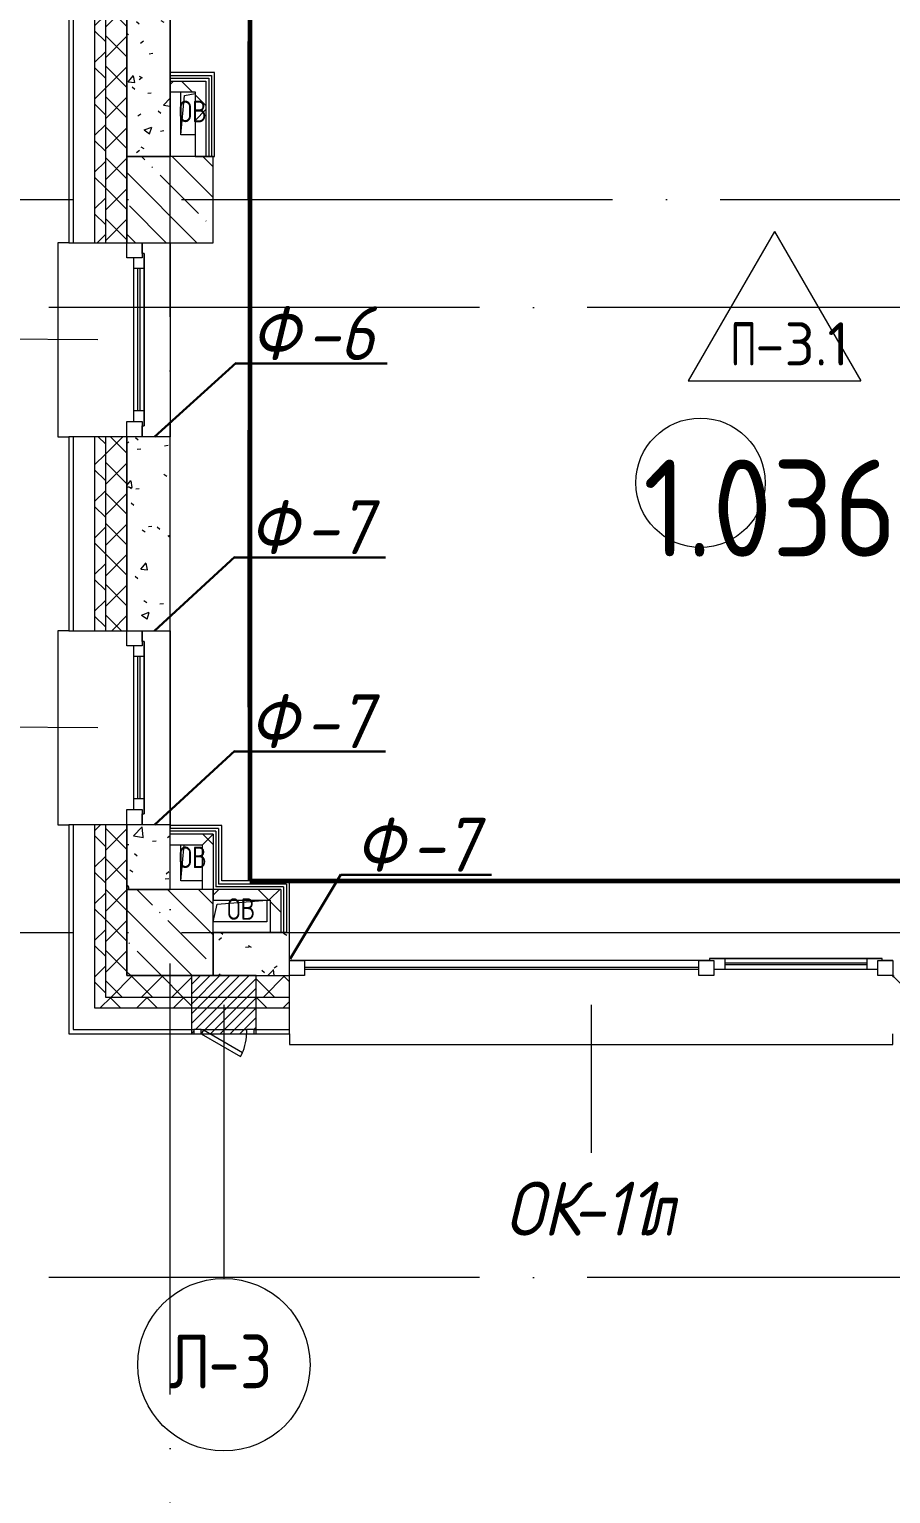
# Model space of a CAD drawing. Header units: millimetres. Extents: x -592259 to 288321, y -552984 to 293768.
# Drawn here: x 116535 to 120533, y 16622 to 23415 of the extents above; entities that cross this region are included whole.
import ezdxf

# ---------------------------------------------------------------- set-up
doc = ezdxf.new("R2010")
doc.units = ezdxf.units.MM
doc.linetypes.add('ADSK_Линия сетки', pattern=[2500, 2000, -250, 0, -250])
for name, color, linetype, lineweight in [('2)Фархверки', 40, 'Continuous', 30), ('4.1) Штук. 3 вып', 6, 'Continuous', 60), ('4.1.1) Штук.  швы3 вып.', 6, 'Continuous', 60), ('A-AREA-____-IDEN', 250, 'Continuous', 9), ('A-DETL-GENF-OTLN', 250, 'Continuous', 5), ('A-DOOR-____-IDEN', 250, 'Continuous', 9), ('A-DOOR-____-MCUT', 250, 'Continuous', 5), ('A-DOOR-____-OTLN', 250, 'Continuous', 5), ('A-FLOR-____-IDEN', 250, 'Continuous', 9), ('A-FLOR-____-OTLN', 250, 'Continuous', 9), ('A-GLAZ-____-IDEN', 250, 'Continuous', 9), ('A-GLAZ-____-MCUT', 250, 'Continuous', 9), ('A-GLAZ-____-OTLN', 250, 'Continuous', 5), ('A-WALL-____-MCUT', 250, 'Continuous', 13), ('A-WALL-____-PATT', 250, 'Continuous', 13), ('A-WALL-FNSH-MCUT', 250, 'Continuous', 13), ('I-WALL-____-OTLN', 250, 'Continuous', 9), ('S-COLS-____-MCUT', 250, 'Continuous', 25), ('S-COLS-____-OTLN', 250, 'Continuous', 9), ('S-GRID-____-OTLN', 250, 'Continuous', 9)]:
    doc.layers.add(name, color=color, linetype=linetype, lineweight=lineweight)
doc.styles.add('GOST Common_1', font='', dxfattribs={"width": 0.9, "height": 250})
doc.styles.add('ISOCPEUR', font='isocpeur.ttf', dxfattribs={"width": 0.8, "height": 100})
doc.styles.add('ISOCPEUR_1', font='isocpeur.ttf', dxfattribs={"width": 0.9, "height": 250})
doc.styles.add('ISOCPEUR_2', font='isocpeur.ttf', dxfattribs={"height": 160})
doc.styles.add('ISOCPEUR_I', font='isocpeui.ttf', dxfattribs={"width": 0.9, "height": 12.5})
doc.styles.get('GOST Common_1').set_extended_font_data('GOST Common')
pattern_1 = [(50, (12287.9, -0.0006), (364.3679, -31.8783), [38.1, -419.1]), (355, (12287.9, -0.0006), (-70.4859, 382.1133), [30.48, -335.28]), (100.451, (12318.28, -2.66), (293.885, 350.2334), [32.38, -356.18]), (46.184, (12287.9, 101.6), (542.1585, -84.0858), [57.15, -628.65]), (96.636, (12333.1, 94.6), (474.805, 494.8554), [48.57, -534.27]), (351.184, (12287.9, 101.6), (474.8102, 494.85), [45.72, -502.92]), (21, (12338.7, 76.2), (303.2285, -204.5305), [38.1, -419.1]), (326, (12338.7, 76.2), (123.6039, 368.376), [30.48, -335.28]), (71.451, (12364, 59.16), (426.8341, 163.8427), [32.38, -356.18]), (37.5, (12287.91, -0.0006), (6.17665, 169.11015), [16.764, -314.452, 16.764, -323.596, -336.55]), (37.5, (12287.91, -0.0006), (6.17665, 169.11015), [-671.576, 16.764, -319.786]), (7.5, (12287.91, -0.0006), (133.63888, 200.3615), [16.764, -177.292, 16.764, -306.832, -128.27]), (7.5, (12287.91, -0.0006), (133.63888, 200.3615), [-517.652, 16.764, -111.506]), (327.5, (12174.63, -0.0006), (271.18182, -11.45836), [16.764, -110.236, 16.764, -379.476, -525.78]), (327.5, (12174.63, -0.0006), (271.18182, -11.45836), [-523.24, 16.764, -509.016]), (317.5, (12123.83, -0.0006), (296.2585, 50.85285), [16.764, -148.336, 16.764, -246.38, -373.38]), (317.5, (12123.83, -0.0006), (296.2585, 50.85285), [-428.244, 16.764, -356.616])]
pattern_2 = [(135, (12287.91, -0.0006), (-84.85281, -84.85281), []), (225, (12287.91, -0.0006), (84.85281, -84.85281), [])]
pattern_3 = [(45, (12287.91, -0.0006), (-70.71068, 70.71068), []), (135, (12287.91, -0.0006), (-70.71068, -70.71068), [])]
pattern_4 = [(135, (12287.91, -0.0006), (-142.5612, -142.5612), []), (135, (12430.48, -0.0006), (-142.5612, -142.5612), [252.016, -50.403, 3.353, -47.05])]
pattern_5 = [(45, (12287.91, -0.0006), (-141.42136, 141.42136), []), (135, (12287.91, -0.0006), (-141.42136, -141.42136), [])]

# ---------------------------------------------------------------- blocks, each defined once
blk = doc.blocks.new('Окно_СКБ_2Ст1 - Окно_СКБ_2Ст_2800_ОК11Л-29018704-АР1_Маркировочный план 1 этажа С2и3')
at = {"layer": 'A-GLAZ-____-MCUT'}
for p, q in [((-1400, -195), (-1400, -125)), ((-1400, -125), (-1330, -125)), ((-1330, -125), (-1330, -195)), ((-570, -195), (-570, -125)), ((-570, -125), (-500, -125)), ((-500, -125), (-500, -195)), ((1330, -195), (1330, -125)), ((1330, -125), (1400, -125)), ((1400, -125), (1400, -195)), ((-1330, -195), (-1400, -195)), ((-1330, -195), (-1350, -195)), ((-1350, -195), (-1350, -205)), ((-570, -155), (-1330, -155)), ((-1330, -155), (-1330, -195)), ((-1280, -205), (-1280, -155)), ((-620, -205), (-620, -155)), ((-570, -195), (-570, -155)), ((-500, -195), (-570, -195)), ((-550, -195), (-570, -195)), ((-550, -205), (-550, -195)), ((1400, -195), (1330, -195)), ((-1350, -205), (-550, -205)), ((-550, -205), (-1350, -205))]:
    blk.add_line(p, q, dxfattribs=at)
at = {"layer": 'A-GLAZ-____-MCUT', "lineweight": 5}
for p, q in [((-1280, -175), (-620, -175)), ((-620, -185), (-1280, -185)), ((1330, -155), (-500, -155)), ((1330, -165), (-500, -165))]:
    blk.add_line(p, q, dxfattribs=at)
at = {"layer": 'A-GLAZ-____-OTLN'}
for p, q in [((-1400, -195), (-1350, -195)), ((-550, -195), (1400, -195))]:
    blk.add_line(p, q, dxfattribs=at)
blk = doc.blocks.new('WNW_Отлив1 - Отлив_металлический 2-28596384-АР1_Маркировочный план 1 этажа С2и3')
at = {"layer": 'A-GLAZ-____-OTLN'}
for p, q in [((1400, 320), (-1400, 320)), ((-1400, 320), (-1400, 270)), ((1400, 270), (1400, 320))]:
    blk.add_line(p, q, dxfattribs=at)
blk = doc.blocks.new('Окно_СКБ_1Ст1 - 120_Окно_СКБ_1Ст_900_ОК6Л-29019246-АР1_Маркировочный план 1 этажа С2и3')
at = {"layer": 'A-GLAZ-____-MCUT'}
for p, q in [((-450, -195), (-450, -125)), ((-450, -125), (-380, -125)), ((-380, -125), (-380, -195)), ((380, -195), (380, -125)), ((380, -125), (450, -125)), ((450, -125), (450, -195)), ((-380, -195), (-450, -195)), ((-380, -195), (-400, -195)), ((-400, -195), (-400, -205)), ((380, -155), (-380, -155)), ((-380, -155), (-380, -195)), ((-330, -205), (-330, -155)), ((330, -205), (330, -155)), ((380, -195), (380, -155)), ((450, -195), (380, -195)), ((400, -195), (380, -195)), ((400, -205), (400, -195)), ((-400, -205), (400, -205)), ((400, -205), (-400, -205))]:
    blk.add_line(p, q, dxfattribs=at)
at = {"layer": 'A-GLAZ-____-MCUT', "lineweight": 5}
for p, q in [((-330, -175), (330, -175)), ((330, -185), (-330, -185))]:
    blk.add_line(p, q, dxfattribs=at)
at = {"layer": 'A-GLAZ-____-OTLN'}
for p, q in [((-450, -195), (-400, -195)), ((400, -195), (450, -195))]:
    blk.add_line(p, q, dxfattribs=at)
blk = doc.blocks.new('Окно_СКБ_1Ст1 - 120_Окно_СКБ_1Ст_900_ОК3л-V31-АР1_Маркировочный план 1 этажа С2и3')
at = {"layer": 'A-GLAZ-____-MCUT'}
for p, q in [((-450, -195), (-450, -125)), ((-450, -125), (-380, -125)), ((-380, -125), (-380, -195)), ((380, -195), (380, -125)), ((380, -125), (450, -125)), ((450, -125), (450, -195)), ((-380, -195), (-450, -195)), ((-380, -195), (-400, -195)), ((-400, -195), (-400, -205)), ((380, -155), (-380, -155)), ((-380, -155), (-380, -195)), ((-330, -205), (-330, -155)), ((330, -205), (330, -155)), ((380, -195), (380, -155)), ((450, -195), (380, -195)), ((400, -195), (380, -195)), ((400, -205), (400, -195)), ((-400, -205), (400, -205)), ((400, -205), (-400, -205))]:
    blk.add_line(p, q, dxfattribs=at)
at = {"layer": 'A-GLAZ-____-MCUT', "lineweight": 5}
for p, q in [((-330, -175), (330, -175)), ((330, -185), (-330, -185))]:
    blk.add_line(p, q, dxfattribs=at)
at = {"layer": 'A-GLAZ-____-OTLN'}
for p, q in [((-450, -195), (-400, -195)), ((400, -195), (450, -195))]:
    blk.add_line(p, q, dxfattribs=at)
blk = doc.blocks.new('WNW_Отлив1 - Отлив_металлический 2-28596055-АР1_Маркировочный план 1 этажа С2и3')
at = {"layer": 'A-GLAZ-____-OTLN'}
for p, q in [((450, 320), (-450, 320)), ((-450, 320), (-450, 270)), ((450, 270), (450, 320))]:
    blk.add_line(p, q, dxfattribs=at)
blk = doc.blocks.new('_Wn_-As_OpeningMEP_floor__Rectangular - _Wn_-As_OpeningMEP_floor__Rectangular-V89-АР1_Маркировочный план 1 этажа С2и3')
at = {"layer": 'A-DETL-GENF-OTLN', "lineweight": 5}
blk.add_line((-50, -50), (-33.8, 117), dxfattribs=at)
blk = doc.blocks.new('_Wn_-As_OpeningMEP_floor__Rectangular - _Wn_-As_OpeningMEP_floor__Rectangular-35307508-АР1_Маркировочный план 1 этажа С2и3')
at = {"layer": 'A-DETL-GENF-OTLN', "lineweight": 5}
for p, q in [((-125, 0), (-106.1, 81.1)), ((-106.1, 81.1), (125, 100))]:
    blk.add_line(p, q, dxfattribs=at)
blk = doc.blocks.new('_Wn_-As_OpeningMEP_floor__Rectangular - _Wn_-As_OpeningMEP_floor__Rectangular-V90-АР1_Маркировочный план 1 этажа С2и3')
at = {"layer": 'A-DETL-GENF-OTLN', "lineweight": 5}
for p, q in [((-32.3, 132.3), (17, 142.9)), ((-50, -50), (-32.3, 132.3))]:
    blk.add_line(p, q, dxfattribs=at)
blk = doc.blocks.new('АР_Люк - ЛРС_ВК_300х300_наружный_NCS S 1020-Y90R-36319396-АР1_Маркировочный план 1 этажа С2и3')
at = {"layer": 'A-DOOR-____-OTLN'}
h = blk.add_hatch(dxfattribs=at)
h.set_pattern_fill('FP_148', color=256, style=0, pattern_type=2)
h.set_pattern_definition([(45, (125, 0), (-22.6274, 22.6274), [])])
h.paths.add_polyline_path([(75, -135), (275, -135), (275, 135), (265, 135), (265, 115), (230, 115), (230, 135), (220, 117.7), (188, 135), (20, 135), (20, 115), (-15, 115), (-15, 135), (-25, 135), (-25, -135), (53.4, -135)])
at = {"layer": 'A-DETL-GENF-OTLN', "lineweight": 5}
for p, q in [((275, 135), (-25, 135)), ((-25, 135), (-25, -135)), ((275, -135), (275, 135)), ((-25, -135), (275, -135))]:
    blk.add_line(p, q, dxfattribs=at)
at = {"layer": 'A-DOOR-____-MCUT', "lineweight": 5}
for p, q in [((48.1, 240), (38.1, 222.7)), ((38.1, 222.7), (220, 117.7)), ((230, 135), (48.1, 240)), ((20, 135), (-15, 135)), ((-15, 135), (-15, 115)), ((-15, 115), (20, 115)), ((20, 115), (20, 135)), ((220, 117.7), (230, 135)), ((265, 135), (230, 135)), ((230, 135), (230, 115)), ((230, 115), (265, 115)), ((265, 115), (265, 135))]:
    blk.add_line(p, q, dxfattribs=at)
blk.add_arc((230, 135), 210, 150, 180, dxfattribs=at)
at = {"layer": 'A-DOOR-____-OTLN'}
blk.add_line((230, 135), (48.1, 240), dxfattribs=at)
blk = doc.blocks.new('AAR_СКБ_Марка_Помещения_мал - Номер-28977439-АР1_Маркировочный план 1 этажа С2и3')
at = {"layer": 'A-AREA-____-IDEN'}
blk.add_circle((-0.028, 0), 3, dxfattribs=at)
blk = doc.blocks.new('AAR_СКБ_Марка_Перекрытия - Марка пола-17325028-АР1_Маркировочный план 1 этажа С2и3')
at = {"layer": 'A-FLOR-____-IDEN'}
for p, q in [((0, 6.932), (-4.002, 0)), ((0, 6.932), (4.002, 0)), ((-4.002, 0), (4.002, 0))]:
    blk.add_line(p, q, dxfattribs=at)
blk = doc.blocks.new('ADSK_Марка_Дверь - Типоразмер_ADSK_Марка-30565456-АР1_Маркировочный план 1 этажа С2и3')
at = {"layer": 'A-DOOR-____-IDEN'}
blk.add_circle((0, 0), 4, dxfattribs=at)

msp = doc.modelspace()

# ---------------------------------------------------------------- hatches: boundary and pattern name
at = {"layer": 'A-WALL-____-PATT', "lineweight": 15, "true_color": 0x000000}
h = msp.add_hatch(dxfattribs=at)
h.set_pattern_fill('FP_3', color=18, style=0, pattern_type=2)
h.set_pattern_definition(pattern_1)
h.paths.add_polyline_path([(116987.9144, 19424.9994), (117187.8919, 19424.9994), (117187.8919, 19725), (116987.8919, 19725), (116987.9069, 19425.0219)])
h.paths.add_polyline_path([(117012.8925, 20625), (117187.8919, 20625), (117187.8919, 21525), (116987.8919, 21525), (116987.9144, 20625)])
h.paths.add_polyline_path([(116987.8919, 22824.9994), (117187.8919, 22824.9994), (117187.8919, 26225), (116987.8919, 26225), (116987.8919, 22925)])
h = msp.add_hatch(dxfattribs=at)
h.set_pattern_fill('FP_52', color=18, style=0, pattern_type=2)
h.set_pattern_definition(pattern_3)
h.paths.add_polyline_path([(116887.9144, 19025), (116987.8919, 19025.003), (116987.8919, 19725), (116887.9144, 19725), (116887.9144, 19038.245)])
h.paths.add_polyline_path([(116987.8919, 20625), (116987.8919, 21525), (116887.9144, 21525), (116887.9144, 20625)])
h.paths.add_polyline_path([(116887.9144, 22425), (116987.8919, 22425), (116987.8919, 26125.0597), (116887.9144, 26125.0597), (116887.9144, 22472.9057)])
h = msp.add_hatch(dxfattribs=at)
h.set_pattern_fill('FP_53', color=18, style=0, pattern_type=2)
h.set_pattern_definition(pattern_2)
h.paths.add_polyline_path([(116887.9144, 18925), (116887.9144, 19725), (116837.9144, 19725), (116837.9144, 18925), (116887.8932, 18925.0012)])
h.paths.add_polyline_path([(116887.9144, 20625), (116887.9144, 21525), (116837.9144, 21525), (116837.9144, 20625)])
h.paths.add_polyline_path([(116887.9144, 22425), (116887.9144, 26075.0597), (116837.9144, 26075.0597), (116837.9144, 22425)])
h = msp.add_hatch(dxfattribs=at)
h.set_pattern_fill('FP_83', color=18, style=0, pattern_type=2)
h.set_pattern_definition(pattern_5)
h.paths.add_polyline_path([(117197.8925, 23124.9994), (117354.9144, 23124.9994), (117354.9144, 23174.9994), (117187.8919, 23174.9994), (117187.8919, 23124.9994)])
h = msp.add_hatch(dxfattribs=at)
h.set_pattern_fill('FP_83', color=18, style=0, pattern_type=2)
h.set_pattern_definition(pattern_5)
h.paths.add_polyline_path([(117337.9144, 22824.9994), (117354.9144, 22824.9994), (117354.9144, 23124.9994), (117304.9144, 23124.9994), (117304.9144, 22824.9994), (117334.8469, 22824.9994)])
h = msp.add_hatch(dxfattribs=at)
h.set_pattern_fill('FP_83', color=18, style=0, pattern_type=2)
h.set_pattern_definition(pattern_5)
h.paths.add_polyline_path([(117337.8919, 19632), (117387.8919, 19632), (117387.8919, 19682), (117187.8919, 19682), (117187.8919, 19632), (117237.9144, 19632)])
h = msp.add_hatch(dxfattribs=at)
h.set_pattern_fill('FP_83', color=18, style=0, pattern_type=2)
h.set_pattern_definition(pattern_5)
h.paths.add_polyline_path([(117360.1268, 19424.9994), (117387.8919, 19424.9994), (117387.8919, 19632), (117337.8919, 19632), (117337.9144, 19424.9994)])
h = msp.add_hatch(dxfattribs=at)
h.set_pattern_fill('FP_83', color=18, style=0, pattern_type=2)
h.set_pattern_definition(pattern_5)
h.paths.add_polyline_path([(117387.8919, 19374.9994), (117652.9138, 19374.9994), (117652.9138, 19424.9994), (117387.8919, 19424.9994)])
h = msp.add_hatch(dxfattribs=at)
h.set_pattern_fill('FP_83', color=18, style=0, pattern_type=2)
h.set_pattern_definition(pattern_5)
h.paths.add_polyline_path([(117652.9138, 19225), (117702.9138, 19225), (117702.9138, 19424.9994), (117652.9138, 19424.9994), (117652.9138, 19274.9994)])
h = msp.add_hatch(dxfattribs=at)
h.set_pattern_fill('FP_3', color=18, style=0, pattern_type=2)
h.set_pattern_definition(pattern_1)
h.paths.add_polyline_path([(117387.9144, 19025), (117742.9138, 19025), (117742.9138, 19225), (117387.9144, 19225), (117387.9144, 19047.5037)])
h = msp.add_hatch(dxfattribs=at)
h.set_pattern_fill('FP_52', color=18, style=0, pattern_type=2)
h.set_pattern_definition(pattern_3)
h.paths.add_polyline_path([(122462.9138, 18925), (126137.9144, 18925), (126137.8919, 19024.9996), (122342.9138, 19025), (122342.9138, 18925)])
h.paths.add_polyline_path([(120808.5414, 18925), (121442.9138, 18925), (121442.3768, 19024.9403), (120542.9138, 19024.9403), (120542.9138, 18925)])
h.paths.add_polyline_path([(116887.9144, 18925), (117287.9144, 18925), (117287.9144, 19024.9994), (116887.9144, 19024.9994), (116887.9144, 18925.0225)])
h.paths.add_polyline_path([(117587.9144, 18925), (117742.9138, 18925), (117742.9138, 19025), (117587.9144, 19025), (117587.9144, 18945.5297)])
h = msp.add_hatch(dxfattribs=at)
h.set_pattern_fill('FP_53', color=18, style=0, pattern_type=2)
h.set_pattern_definition(pattern_2)
h.paths.add_polyline_path([(125987.9144, 18875), (126037.9144, 18875), (126037.9144, 18925), (122342.9138, 18925), (122342.9138, 18875), (125934.6245, 18875)])
h.paths.add_polyline_path([(120542.9138, 18875), (121442.9138, 18875), (121442.9138, 18925), (120542.9138, 18925)])
h.paths.add_polyline_path([(116987.9144, 18875), (117287.9144, 18875), (117287.9144, 18925), (116837.9144, 18925), (116837.9144, 18875), (116987.8919, 18875)])
h.paths.add_polyline_path([(117587.9144, 18875), (117742.9138, 18875), (117742.9138, 18925), (117587.9144, 18925), (117587.9144, 18884.0643)])
at = {"layer": 'S-COLS-____-OTLN', "lineweight": 5, "true_color": 0x000000}
h = msp.add_hatch(dxfattribs=at)
h.set_pattern_fill('FP_1', color=18, style=0, pattern_type=2)
h.set_pattern_definition(pattern_4)
h.paths.add_polyline_path([(117187.8919, 22424.9994), (117387.8919, 22424.9994), (117387.8919, 22824.9994), (116987.8919, 22824.9094), (116987.9144, 22425), (117012.8925, 22424.9994)])
h = msp.add_hatch(dxfattribs=at)
h.set_pattern_fill('FP_1', color=18, style=0, pattern_type=2)
h.set_pattern_definition(pattern_4)
h.paths.add_polyline_path([(117012.8925, 19025), (117387.8916, 19025), (117387.8919, 19424.9994), (116987.8919, 19424.9994), (116987.8922, 19025)])

# ---------------------------------------------------------------- linework, layer by layer
at = {"layer": '2)Фархверки'}
for p, q in [((117116.2118, 21524.6376), (117495.4118, 21867.7777)), ((118195.4118, 21865.1339), (117495.4118, 21865.1339)), ((117116.2118, 20624.6376), (117488.7769, 20967.7777)), ((118188.7769, 20965.1339), (117488.7769, 20965.1339)), ((117116.2118, 19724.6376), (117488.7769, 20067.7777)), ((118188.7769, 20065.1339), (117488.7769, 20065.1339)), ((117746.2112, 19102.4809), (117980.2827, 19494.7965)), ((118680.2827, 19492.1527), (117980.2827, 19492.1527))]:
    msp.add_line(p, q, dxfattribs=at)
at = {"layer": '4.1) Штук. 3 вып'}
msp.add_lwpolyline([(117558.8204, 19464.9994), (122099.955, 19464.9994), (122099.955, 25906.1101), (117558.8204, 25906.1101)], close=True, dxfattribs=at)
at = {"layer": '4.1.1) Штук.  швы3 вып.'}
for points in [[(117558.8204, 22625), (117558.8204, 23358.3579)], [(117558.8204, 20270.6532), (117558.8204, 21555.0397)]]:
    msp.add_lwpolyline(points, dxfattribs=at)
at = {"layer": 'A-DOOR-____-IDEN', "color": 18, "true_color": 0x000000}
msp.add_line((117437.9144, 18890), (117437.9144, 17620), dxfattribs=at)
at = {"layer": 'A-FLOR-____-OTLN', "color": 18, "lineweight": 5, "true_color": 0x000000}
for p, q in [((117237.9144, 22925), (117237.9144, 23124.9994)), ((117304.9144, 22925), (117237.9144, 22925)), ((117237.9144, 19465), (117237.9144, 19632)), ((117337.8919, 19465), (117237.9144, 19465)), ((117637.8919, 19374.9994), (117637.8919, 19274.9994)), ((117637.8919, 19274.9994), (117387.8919, 19274.9994))]:
    msp.add_line(p, q, dxfattribs=at)
at = {"layer": 'A-GLAZ-____-IDEN', "color": 18, "lineweight": 15, "true_color": 0x000000}
for p, q in [((116852.9144, 21975), (115821.8284, 21979.5018)), ((116852.9144, 20175), (115821.8284, 20179.5018)), ((119142.9138, 18890), (119142.9138, 18202.7312))]:
    msp.add_line(p, q, dxfattribs=at)
at = {"layer": 'A-WALL-____-MCUT', "color": 18, "lineweight": 15, "true_color": 0x000000}
for p, q in [((116987.8919, 26225), (116987.8919, 22824.9994)), ((117187.8919, 26225), (117187.8919, 22824.9994)), ((116887.9144, 26125.0597), (116887.9144, 22425)), ((116987.9144, 22824.9994), (116987.9144, 26125.0597)), ((116837.9144, 26075.0597), (116837.9144, 22425)), ((116737.9144, 25957.0597), (116737.9144, 22425)), ((117394.9144, 23214.9994), (117187.8919, 23214.9994)), ((117187.8919, 23214.9994), (117187.8919, 23199.9994)), ((117187.8919, 23199.9994), (117379.9144, 23199.9994)), ((117187.8919, 23187.4994), (117367.4144, 23187.4994)), ((117187.8919, 23174.9994), (117354.9144, 23174.9994)), ((117354.9144, 23174.9994), (117354.9144, 22824.9994)), ((117367.4144, 23187.4994), (117367.4144, 22824.9994)), ((117379.9144, 23199.9994), (117379.9144, 22824.9994)), ((117394.9144, 22824.9994), (117394.9144, 23214.9994)), ((117187.8919, 23124.9994), (117304.9144, 23124.9994)), ((117304.9144, 23124.9994), (117304.9144, 22824.9994)), ((116987.8919, 22824.9994), (117187.8919, 22824.9994)), ((116987.9144, 22425), (116987.9144, 22824.9994)), ((117304.9144, 22824.9994), (117354.9144, 22824.9994)), ((117379.9144, 22824.9994), (117394.9144, 22824.9994)), ((116737.9144, 22425), (116837.9144, 22425)), ((116837.9144, 22425), (116887.9144, 22425)), ((116887.9144, 22425), (116987.9144, 22425)), ((116837.9144, 21525), (116737.9144, 21525)), ((116737.9144, 21525), (116737.9144, 20625)), ((116887.9144, 21525), (116837.9144, 21525)), ((116837.9144, 21525), (116837.9144, 20625)), ((116987.8919, 21525), (116887.9144, 21525)), ((116887.9144, 21525), (116887.9144, 20625)), ((117187.8919, 21525), (116987.8919, 21525)), ((116987.8919, 21525), (116987.8919, 20625)), ((116987.9144, 20625), (116987.9144, 21525)), ((117187.8919, 20625), (117187.8919, 21525)), ((116737.9144, 20625), (116837.9144, 20625)), ((116837.9144, 20625), (116887.9144, 20625)), ((116887.9144, 20625), (116987.8919, 20625)), ((116987.8919, 20625), (117187.8919, 20625)), ((116837.9144, 19725), (116737.9144, 19725)), ((116737.9144, 19725), (116737.9144, 18775)), ((116887.9144, 19725), (116837.9144, 19725)), ((116837.9144, 19725), (116837.9144, 18875)), ((116987.8919, 19725), (116887.9144, 19725)), ((116887.9144, 19725), (116887.9144, 18925)), ((117187.8919, 19725), (116987.8919, 19725)), ((116987.8919, 19725), (116987.8919, 19424.9994)), ((116987.9144, 19424.9994), (116987.9144, 19725)), ((117187.8919, 19424.9994), (117187.8919, 19725)), ((117427.8919, 19722), (117187.8919, 19722)), ((117187.8919, 19722), (117187.8919, 19707)), ((117412.8919, 19707), (117187.8919, 19707)), ((117412.8919, 19707), (117412.8919, 19449.9994)), ((117427.8919, 19464.9994), (117427.8919, 19722)), ((117400.3919, 19694.5), (117187.8919, 19694.5)), ((117387.8919, 19682), (117187.8919, 19682)), ((117387.8919, 19682), (117387.8919, 19424.9994)), ((117400.3919, 19694.5), (117400.3919, 19437.4994)), ((117187.8919, 19632), (117337.8919, 19632)), ((117337.8919, 19632), (117337.8919, 19424.9994)), ((117715.4138, 19437.4994), (117400.3919, 19437.4994)), ((117727.9138, 19449.9994), (117412.8919, 19449.9994)), ((117742.9138, 19464.9994), (117427.8919, 19464.9994)), ((117715.4138, 19437.4994), (117715.4138, 19225)), ((117727.9138, 19449.9994), (117727.9138, 19225)), ((117742.9138, 19225), (117742.9138, 19464.9994)), ((116987.8919, 19424.9994), (117187.8919, 19424.9994)), ((116987.9144, 19025), (116987.9144, 19424.9994)), ((117702.9138, 19424.9994), (117387.8919, 19424.9994)), ((117387.8919, 19424.9994), (117387.8919, 19374.9994)), ((117387.8919, 19374.9994), (117652.9138, 19374.9994)), ((117652.9138, 19374.9994), (117652.9138, 19225)), ((117702.9138, 19424.9994), (117702.9138, 19225)), ((117727.9138, 19225), (117387.9144, 19225)), ((117387.9144, 19225), (117387.9144, 19025)), ((117727.9138, 19225), (117742.9138, 19225)), ((117742.9138, 19025), (117742.9138, 19225)), ((117387.9144, 19025), (116987.9144, 19025)), ((117387.9144, 19025), (117742.9138, 19025)), ((117742.9138, 18925), (117742.9138, 19025)), ((116887.9144, 18925), (117742.9138, 18925)), ((117742.9138, 18875), (117742.9138, 18925)), ((116837.9144, 18875), (117742.9138, 18875)), ((117742.9138, 18775), (117742.9138, 18875)), ((116737.9144, 18775), (117297.9144, 18775)), ((117332.9144, 18775), (117542.9144, 18775)), ((117577.9144, 18775), (117742.9138, 18775))]:
    msp.add_line(p, q, dxfattribs=at)
at = {"layer": 'A-WALL-FNSH-MCUT', "lineweight": 15}
for p, q in [((116717.9144, 25955.0597), (116717.9144, 22425)), ((117354.9144, 22824.9994), (117379.9144, 22824.9994)), ((116717.9144, 22425), (116737.9144, 22425)), ((116737.9144, 21525), (116717.9144, 21525)), ((116717.9144, 21525), (116717.9144, 20625)), ((116717.9144, 20625), (116737.9144, 20625)), ((116737.9144, 19725), (116717.9144, 19725)), ((116717.9144, 19725), (116717.9144, 18755)), ((116717.9144, 18755), (117297.9144, 18755)), ((117372.9144, 18755), (117542.9144, 18755)), ((117577.9144, 18755), (117742.9138, 18755)), ((117742.9138, 18755), (117742.9138, 18775))]:
    msp.add_line(p, q, dxfattribs=at)
at = {"layer": 'I-WALL-____-OTLN', "color": 18, "lineweight": 15, "true_color": 0x000000}
for p, q in [((117187.8919, 22424.9994), (117187.8919, 21525)), ((117187.8919, 20625), (117187.8919, 19725)), ((117742.9138, 19225), (120542.8919, 19225))]:
    msp.add_line(p, q, dxfattribs=at)
at = {"layer": 'S-COLS-____-MCUT', "color": 18, "lineweight": 5, "true_color": 0x000000}
for p, q in [((116987.8919, 22824.9994), (116987.8919, 22424.9994)), ((117387.8919, 22824.9994), (117187.8919, 22824.9994)), ((117387.8919, 22424.9994), (117387.8919, 22824.9994)), ((116987.8919, 22424.9994), (117387.8919, 22424.9994)), ((116987.8919, 19424.9994), (116987.8919, 19024.9994)), ((117337.8919, 19424.9994), (117187.8919, 19424.9994)), ((117387.8919, 19025), (117387.8919, 19374.9994)), ((116987.8919, 19024.9994), (117287.9144, 19024.9994)), ((117287.9144, 19024.9994), (117387.8919, 19024.9994))]:
    msp.add_line(p, q, dxfattribs=at)
at = {"layer": 'S-COLS-____-OTLN', "color": 18, "lineweight": 5, "true_color": 0x000000}
for p, q in [((117187.8919, 22824.9994), (116987.8919, 22824.9994)), ((117187.8919, 19424.9994), (116987.8919, 19424.9994)), ((117387.8919, 19424.9994), (117337.8919, 19424.9994)), ((117387.8919, 19374.9994), (117387.8919, 19424.9994))]:
    msp.add_line(p, q, dxfattribs=at)
at = {"layer": 'S-GRID-____-OTLN', "color": 18, "linetype": 'ADSK_Линия сетки', "true_color": 0x000000}
for p, q in [((117187.9138, -2919.5356), (117187.9138, 61063.6538)), ((77240.3519, 22625), (167356.8279, 22625)), ((168626.8279, 22125), (111607.9138, 22125)), ((77240.3519, 19225), (168626.8279, 19225)), ((168626.8279, 17625), (111607.9138, 17625))]:
    msp.add_line(p, q, dxfattribs=at)

# ---------------------------------------------------------------- block references
at = {"layer": 'A-AREA-____-IDEN', "color": 18, "true_color": 0x000000, "xscale": 99.99999999999993, "yscale": 99.99999999999993, "zscale": 99.99999999999993}
msp.add_blockref('AAR_СКБ_Марка_Помещения_мал - Номер-28977439-АР1_Маркировочный план 1 этажа С2и3', (119652.9881, 21311.4159), dxfattribs=at)
at = {"layer": 'A-DOOR-____-IDEN', "color": 18, "true_color": 0x000000, "xscale": 99.99999999999993, "yscale": 99.99999999999993, "zscale": 99.99999999999993}
msp.add_blockref('ADSK_Марка_Дверь - Типоразмер_ADSK_Марка-30565456-АР1_Маркировочный план 1 этажа С2и3', (117437.9144, 17220), dxfattribs=at)
at = {"layer": 'A-DOOR-____-OTLN', "color": 18, "true_color": 0x000000, "rotation": 180}
msp.add_blockref('АР_Люк - ЛРС_ВК_300х300_наружный_NCS S 1020-Y90R-36319396-АР1_Маркировочный план 1 этажа С2и3', (117562.9144, 18890), dxfattribs=at)
at = {"layer": 'A-FLOR-____-IDEN', "color": 18, "true_color": 0x000000, "xscale": 99.99999999999993, "yscale": 99.99999999999993, "zscale": 99.99999999999993}
msp.add_blockref('AAR_СКБ_Марка_Перекрытия - Марка пола-17325028-АР1_Маркировочный план 1 этажа С2и3', (119993.8316, 21784.1808), dxfattribs=at)
at = {"layer": 'A-GLAZ-____-OTLN', "color": 18, "true_color": 0x000000}
for name, p in [('_Wn_-As_OpeningMEP_floor__Rectangular - _Wn_-As_OpeningMEP_floor__Rectangular-V90-АР1_Маркировочный план 1 этажа С2и3', (117287.9144, 22975)), ('_Wn_-As_OpeningMEP_floor__Rectangular - _Wn_-As_OpeningMEP_floor__Rectangular-V89-АР1_Маркировочный план 1 этажа С2и3', (117287.9144, 19515)), ('_Wn_-As_OpeningMEP_floor__Rectangular - _Wn_-As_OpeningMEP_floor__Rectangular-35307508-АР1_Маркировочный план 1 этажа С2и3', (117512.8919, 19274.9994))]:
    msp.add_blockref(name, p, dxfattribs=at)
at = {"layer": 'A-GLAZ-____-OTLN', "color": 18, "lineweight": 15, "true_color": 0x000000, "rotation": 89.99999999999986}
for name, p in [('WNW_Отлив1 - Отлив_металлический 2-28596055-АР1_Маркировочный план 1 этажа С2и3', (116987.9144, 21975)), ('Окно_СКБ_1Ст1 - 120_Окно_СКБ_1Ст_900_ОК6Л-29019246-АР1_Маркировочный план 1 этажа С2и3', (116862.9144, 21975)), ('WNW_Отлив1 - Отлив_металлический 2-28596055-АР1_Маркировочный план 1 этажа С2и3', (116987.9144, 20175))]:
    msp.add_blockref(name, p, dxfattribs=at)
at = {"layer": 'A-GLAZ-____-OTLN', "color": 18, "true_color": 0x000000}
for name, p, rotation in [('Окно_СКБ_1Ст1 - 120_Окно_СКБ_1Ст_900_ОК3л-V31-АР1_Маркировочный план 1 этажа С2и3', (116862.9144, 20175), 89.99999999999986), ('Окно_СКБ_2Ст1 - Окно_СКБ_2Ст_2800_ОК11Л-29018704-АР1_Маркировочный план 1 этажа С2и3', (119142.9138, 18900), 180), ('WNW_Отлив1 - Отлив_металлический 2-28596384-АР1_Маркировочный план 1 этажа С2и3', (119142.9138, 19025), 180)]:
    msp.add_blockref(name, p, dxfattribs=dict(at, rotation=rotation))

# ---------------------------------------------------------------- texts
at = {"layer": '2)Фархверки', "attachment_point": 1}
for s, insert, char_height, width, style in [('ОВ', (117227.9355, 23083.9554), 100, 160.3375, 'ISOCPEUR'), ('\\fISOCPEUR|b0|i1|c204|p34|;Ф', (117562.31, 22130.2694), 250, 312.658125, 'ISOCPEUR_I'), ('-6', (117820.2788, 22130.2694), 250, 448.945, 'ISOCPEUR_I'), ('\\fISOCPEUR|b0|i1|c204|p34|;Ф', (117555.6751, 21230.2694), 250, 312.658125, 'ISOCPEUR_I'), ('-7', (117813.6438, 21230.2694), 250, 448.945, 'ISOCPEUR_I'), ('\\fISOCPEUR|b0|i1|c204|p34|;Ф', (117555.6751, 20330.2694), 250, 312.658125, 'ISOCPEUR_I'), ('-7', (117813.6438, 20330.2694), 250, 448.945, 'ISOCPEUR_I'), ('\\fISOCPEUR|b0|i1|c204|p34|;Ф', (118047.1809, 19757.2881), 250, 312.658125, 'ISOCPEUR_I'), ('-7', (118305.1497, 19757.2881), 250, 448.945, 'ISOCPEUR_I'), ('ОВ', (117227.9355, 19623.9554), 100, 160.3375, 'ISOCPEUR'), ('ОВ', (117452.913, 19383.9549), 100, 160.3375, 'ISOCPEUR')]:
    msp.add_mtext(s, dxfattribs=dict(at, insert=insert, char_height=char_height, width=width, style=style))
at = {"layer": 'A-AREA-____-IDEN', "color": 18, "true_color": 0x000000, "insert": (119383.4877, 21418.9014), "char_height": 450, "width": 609.2825, "attachment_point": 1, "style": 'ISOCPEUR_1'}
msp.add_mtext('1.036', dxfattribs=at)
at = {"layer": 'A-DOOR-____-IDEN', "color": 18, "true_color": 0x000000, "char_height": 250, "attachment_point": 1, "style": 'GOST Common_1'}
for s, insert, width in [('\\fGOST Common|b0|i0|c204|p34|;\\W.9;Л', (117181.407, 17360.4506), 223.670812), ('-3', (117365.9539, 17360.4506), 389.620125)]:
    msp.add_mtext(s, dxfattribs=dict(at, insert=insert, width=width))
at = {"layer": 'A-FLOR-____-IDEN', "color": 18, "true_color": 0x000000, "char_height": 200, "attachment_point": 1, "style": 'ISOCPEUR_2'}
for s, insert, width in [('\\fISOCPEUR|b0|i0|c204|p34|;\\W.7;П', (119788.5966, 22055.5666), 140.295312), ('-3.1', (119904.3519, 22055.5666), 381.60325)]:
    msp.add_mtext(s, dxfattribs=dict(at, insert=insert, width=width))
at = {"layer": 'A-GLAZ-____-IDEN', "color": 18, "lineweight": 15, "true_color": 0x000000, "char_height": 250, "attachment_point": 1, "style": 'ISOCPEUR_I'}
for s, insert, width in [('ОК', (118743.4516, 18069.0853), 372.784687), ('-11', (119051.0297, 18069.0853), 408.860625), ('\\fISOCPEUR|b0|i1|c204|p34|;\\W.75;л', (119388.3735, 18069.0853), 168.354375)]:
    msp.add_mtext(s, dxfattribs=dict(at, insert=insert, width=width))

doc.saveas('drawing.dxf')
